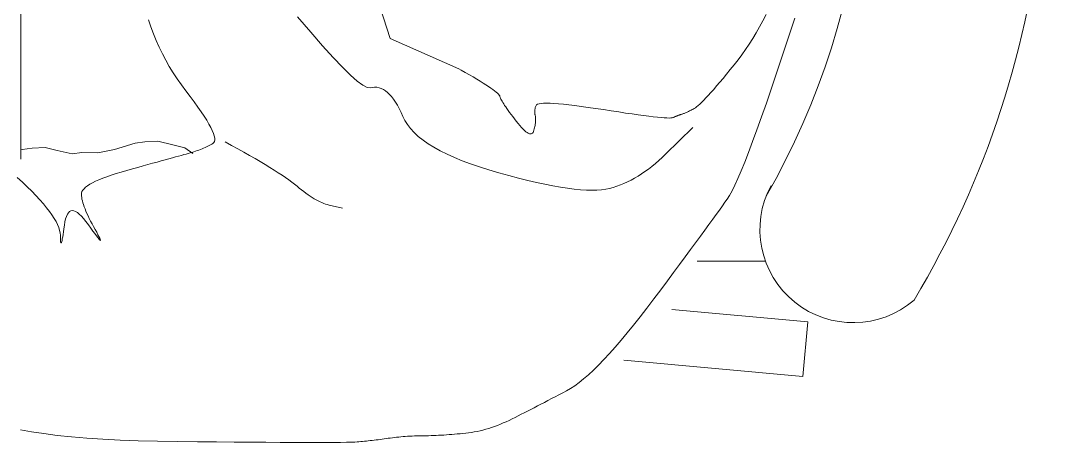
# Model space of a CAD drawing. Header units: millimetres. Extents: x 1393 to 3101, y -2944 to -480.
# Drawn here: x 2374.1 to 2429.6, y -2858.8 to -2835.9 of the extents above; entities that cross this region are included whole.
import ezdxf

# ---------------------------------------------------------------- set-up
doc = ezdxf.new("R2010")
doc.units = ezdxf.units.MM
doc.layers.add('TEFRİŞ_İÇ', color=224, linetype='Continuous', lineweight=13)

# ---------------------------------------------------------------- blocks, each defined once
blk = doc.blocks.new('A$C22EE4B40')
at = {"layer": 'TEFRİŞ_İÇ', "linetype": 'Continuous'}
for p, q in [((0.165124, 0.546721), (0.166252, 0.55284)), ((0.300192, 0.551764), (0.297682, 0.549124)), ((0.302785, 0.554584), (0.300192, 0.551764)), ((0.312642, 0.552652), (1.02007, 0.552652)), ((0.317927, 0.551795), (0.318134, 0.552652)), ((0.318647, 0.546463), (0.317927, 0.551795)), ((0.164102, 0.540072), (0.165124, 0.546721)), ((0.292914, 0.544389), (0.290657, 0.542294)), ((0.295257, 0.546666), (0.292914, 0.544389)), ((0.297682, 0.549124), (0.295257, 0.546666)), ((0.318977, 0.539506), (0.318647, 0.546463)), ((0.16319, 0.532895), (0.164102, 0.540072)), ((0.286393, 0.538647), (0.284386, 0.537095)), ((0.288483, 0.54038), (0.286393, 0.538647)), ((0.290657, 0.542294), (0.288483, 0.54038)), ((0.317411, 0.533006), (0.318977, 0.539506)), ((0.162383, 0.525187), (0.16319, 0.532895)), ((0.277203, 0.5327), (0.275618, 0.532056)), ((0.278874, 0.533528), (0.277203, 0.5327)), ((0.280627, 0.534535), (0.278874, 0.533528)), ((0.282465, 0.535725), (0.280627, 0.534535)), ((0.284386, 0.537095), (0.282465, 0.535725)), ((0.315453, 0.524881), (0.317411, 0.533006)), ((0.267459, 0.530956), (0.26729, 0.530859)), ((0.26729, 0.530859), (0.267328, 0.530746)), ((0.267328, 0.530746), (0.267567, 0.530617)), ((0.26783, 0.531038), (0.267459, 0.530956)), ((0.267567, 0.530617), (0.268014, 0.530473)), ((0.268408, 0.531104), (0.26783, 0.531038)), ((0.268014, 0.530473), (0.268663, 0.530313)), ((0.269188, 0.531154), (0.268408, 0.531104)), ((0.268663, 0.530313), (0.269518, 0.530138)), ((0.270173, 0.531188), (0.269188, 0.531154)), ((0.269518, 0.530138), (0.270576, 0.529946)), ((0.271362, 0.531206), (0.270173, 0.531188)), ((0.270576, 0.529946), (0.271839, 0.529739)), ((0.272697, 0.531308), (0.271362, 0.531206)), ((0.271839, 0.529739), (0.273306, 0.529517)), ((0.274115, 0.531591), (0.272697, 0.531308)), ((0.273306, 0.529517), (0.274979, 0.529278)), ((0.275618, 0.532056), (0.274115, 0.531591)), ((0.274979, 0.529278), (0.276854, 0.529024)), ((0.276854, 0.529024), (0.278712, 0.528728)), ((0.278712, 0.528728), (0.280322, 0.528363)), ((0.280322, 0.528363), (0.28169, 0.527931)), ((0.28169, 0.527931), (0.28281, 0.527428)), ((0.28281, 0.527428), (0.283688, 0.526859)), ((0.161686, 0.51695), (0.162383, 0.525187)), ((0.283806, 0.521993), (0.282967, 0.520942)), ((0.283688, 0.526859), (0.284319, 0.526219)), ((0.284397, 0.522976), (0.283806, 0.521993)), ((0.284319, 0.526219), (0.284707, 0.525511)), ((0.284746, 0.523889), (0.284397, 0.522976)), ((0.284707, 0.525511), (0.284848, 0.524734)), ((0.284848, 0.524734), (0.284746, 0.523889)), ((0.316173, 0.519549), (0.315453, 0.524881)), ((0.161093, 0.508183), (0.161686, 0.51695)), ((0.277167, 0.516052), (0.27534, 0.514764)), ((0.278985, 0.517377), (0.277167, 0.516052)), ((0.280558, 0.518634), (0.278985, 0.517377)), ((0.281886, 0.519822), (0.280558, 0.518634)), ((0.280593, 0.51555), (0.281968, 0.516207)), ((0.282967, 0.520942), (0.281886, 0.519822)), ((0.281968, 0.516207), (0.283288, 0.516809)), ((0.283288, 0.516809), (0.284555, 0.517356)), ((0.284555, 0.517356), (0.285768, 0.517849)), ((0.285768, 0.517849), (0.286929, 0.518289)), ((0.286929, 0.518289), (0.288036, 0.518674)), ((0.288036, 0.518674), (0.28909, 0.519004)), ((0.28909, 0.519004), (0.290089, 0.519279)), ((0.290089, 0.519279), (0.291036, 0.519502)), ((0.291036, 0.519502), (0.291929, 0.519669)), ((0.291929, 0.519669), (0.292769, 0.519783)), ((0.292769, 0.519783), (0.293555, 0.519841)), ((0.293555, 0.519841), (0.294319, 0.519775)), ((0.294319, 0.519775), (0.295089, 0.519513)), ((0.295089, 0.519513), (0.295865, 0.519054)), ((0.295865, 0.519054), (0.296647, 0.518398)), ((0.296647, 0.518398), (0.297437, 0.517547)), ((0.297437, 0.517547), (0.298231, 0.516499)), ((0.298231, 0.516499), (0.299033, 0.515254)), ((0.316111, 0.510967), (0.316173, 0.519549)), ((0.270247, 0.511021), (0.269529, 0.510439)), ((0.271187, 0.511745), (0.270247, 0.511021)), ((0.270722, 0.510316), (0.27178, 0.510863)), ((0.27235, 0.51261), (0.271187, 0.511745)), ((0.27178, 0.510863), (0.273061, 0.511552)), ((0.273733, 0.513616), (0.27235, 0.51261)), ((0.273061, 0.511552), (0.274563, 0.512381)), ((0.27534, 0.514764), (0.273733, 0.513616)), ((0.274563, 0.512381), (0.276152, 0.513256)), ((0.276152, 0.513256), (0.277686, 0.514075)), ((0.277686, 0.514075), (0.279167, 0.51484)), ((0.279167, 0.51484), (0.280593, 0.51555)), ((0.299033, 0.515254), (0.29984, 0.513813)), ((0.29984, 0.513813), (0.300655, 0.512177)), ((0.300655, 0.512177), (0.301476, 0.510343)), ((0.317944, 0.501929), (0.316111, 0.510967)), ((0.16061, 0.498886), (0.161093, 0.508183)), ((0.268759, 0.509696), (0.268708, 0.509538)), ((0.268708, 0.509538), (0.268878, 0.509521)), ((0.269034, 0.509997), (0.268759, 0.509696)), ((0.268878, 0.509521), (0.269271, 0.509645)), ((0.269529, 0.510439), (0.269034, 0.509997)), ((0.269271, 0.509645), (0.269885, 0.509909)), ((0.269885, 0.509909), (0.270722, 0.510316)), ((0.301476, 0.510343), (0.302304, 0.508314)), ((0.302304, 0.508314), (0.303137, 0.506088)), ((0.303137, 0.506088), (0.303978, 0.503667)), ((0.303978, 0.503667), (0.304824, 0.501047)), ((0.304824, 0.501047), (0.305677, 0.498232)), ((0.32128, 0.490808), (0.317944, 0.501929)), ((0.160233, 0.48906), (0.16061, 0.498886)), ((0.305677, 0.498232), (0.306536, 0.49522)), ((0.306536, 0.49522), (0.307381, 0.492177)), ((0.159965, 0.478704), (0.160233, 0.48906)), ((0.307381, 0.492177), (0.30819, 0.489262)), ((0.30819, 0.489262), (0.308963, 0.486477)), ((0.322002, 0.485476), (0.32128, 0.490808)), ((0.308963, 0.486477), (0.309699, 0.48382)), ((0.309699, 0.48382), (0.310401, 0.481294)), ((0.32233, 0.478519), (0.322002, 0.485476)), ((0.384278, 0.482199), (0.388075, 0.48345)), ((0.159802, 0.467818), (0.159965, 0.478704)), ((0.310401, 0.481294), (0.311066, 0.478897)), ((0.311066, 0.478897), (0.311695, 0.47663)), ((0.320372, 0.470394), (0.32233, 0.478519)), ((0.369685, 0.476044), (0.373244, 0.477755)), ((0.373244, 0.477755), (0.376861, 0.479351)), ((0.376861, 0.479351), (0.380541, 0.480834)), ((0.380541, 0.480834), (0.384278, 0.482199)), ((0.311695, 0.47663), (0.312287, 0.474491)), ((0.312287, 0.474491), (0.312845, 0.472484)), ((0.312845, 0.472484), (0.313367, 0.470605)), ((0.359365, 0.470219), (0.362745, 0.472275)), ((0.362745, 0.472275), (0.366186, 0.474218)), ((0.366186, 0.474218), (0.369685, 0.476044)), ((0.159702, 0.456986), (0.159802, 0.467818)), ((0.313367, 0.470605), (0.313852, 0.468856)), ((0.313852, 0.468856), (0.314301, 0.467237)), ((0.314301, 0.467237), (0.314715, 0.465747)), ((0.318806, 0.463894), (0.320372, 0.470394)), ((0.352783, 0.46576), (0.356044, 0.468047)), ((0.356044, 0.468047), (0.359365, 0.470219)), ((0.314715, 0.465747), (0.315092, 0.464387)), ((0.315092, 0.464387), (0.315433, 0.463156)), ((0.315433, 0.463156), (0.315738, 0.462054)), ((0.315737, 0.459476), (0.318806, 0.463894)), ((0.315738, 0.462054), (0.31603, 0.461031)), ((0.31603, 0.461031), (0.316327, 0.460033)), ((0.343586, 0.458824), (0.346497, 0.460994)), ((0.346497, 0.460994), (0.34958, 0.463357)), ((0.34958, 0.463357), (0.352783, 0.46576)), ((0.159612, 0.446789), (0.159702, 0.456986)), ((0.316327, 0.460033), (0.316629, 0.45906)), ((0.316629, 0.45906), (0.316938, 0.458112)), ((0.316938, 0.458112), (0.317254, 0.45719)), ((0.317254, 0.45719), (0.317575, 0.456293)), ((0.317575, 0.456293), (0.317902, 0.455422)), ((0.317902, 0.455422), (0.318235, 0.454575)), ((0.335901, 0.453473), (0.338287, 0.455063)), ((0.338287, 0.455063), (0.340851, 0.456848)), ((0.340851, 0.456848), (0.343586, 0.458824)), ((0.318235, 0.454575), (0.318577, 0.453755)), ((0.318577, 0.453755), (0.318922, 0.452959)), ((0.318922, 0.452959), (0.319273, 0.45219)), ((0.319273, 0.45219), (0.319631, 0.451445)), ((0.319631, 0.451445), (0.319995, 0.450727)), ((0.319995, 0.450727), (0.320364, 0.450033)), ((0.320364, 0.450033), (0.32074, 0.449365)), ((0.328089, 0.449042), (0.32978, 0.449859)), ((0.32978, 0.449859), (0.331647, 0.450871)), ((0.331647, 0.450871), (0.333685, 0.452075)), ((0.333685, 0.452075), (0.335901, 0.453473)), ((0.159535, 0.437227), (0.159612, 0.446789)), ((0.32074, 0.449365), (0.321122, 0.448721)), ((0.321122, 0.448721), (0.321596, 0.448188)), ((0.321596, 0.448188), (0.322243, 0.447847)), ((0.322243, 0.447847), (0.323064, 0.4477)), ((0.323064, 0.4477), (0.324058, 0.447746)), ((0.324058, 0.447746), (0.325229, 0.447985)), ((0.325229, 0.447985), (0.326572, 0.448417)), ((0.326572, 0.448417), (0.328089, 0.449042)), ((0.320079, 0.438603), (0.318217, 0.435209)), ((0.321996, 0.442143), (0.320079, 0.438603)), ((0.159469, 0.4283), (0.159535, 0.437227)), ((0.318217, 0.435209), (0.316411, 0.431964)), ((0.159416, 0.420008), (0.159469, 0.4283)), ((0.314659, 0.428866), (0.312965, 0.425917)), ((0.316411, 0.431964), (0.314659, 0.428866)), ((0.311326, 0.423115), (0.309743, 0.420461)), ((0.312965, 0.425917), (0.311326, 0.423115)), ((0.159374, 0.412351), (0.159416, 0.420008)), ((0.308215, 0.417953), (0.306743, 0.415595)), ((0.309743, 0.420461), (0.308215, 0.417953)), ((0.159346, 0.405329), (0.159374, 0.412351)), ((0.303968, 0.411322), (0.302663, 0.409405)), ((0.305328, 0.413384), (0.303968, 0.411322)), ((0.306743, 0.415595), (0.305328, 0.413384)), ((0.159327, 0.398942), (0.159346, 0.405329)), ((0.300222, 0.406017), (0.299085, 0.404546)), ((0.301415, 0.407638), (0.300222, 0.406017)), ((0.302663, 0.409405), (0.301415, 0.407638)), ((0.295078, 0.399564), (0.294205, 0.398387)), ((0.296001, 0.400762), (0.295078, 0.399564)), ((0.296977, 0.401981), (0.296001, 0.400762)), ((0.298003, 0.403221), (0.296977, 0.401981)), ((0.299085, 0.404546), (0.298003, 0.403221)), ((0.389705, 0.402923), (0.381331, 0.395823)), ((0.159323, 0.393191), (0.159327, 0.398942)), ((0.291905, 0.394983), (0.291241, 0.393889)), ((0.29262, 0.396096), (0.291905, 0.394983)), ((0.293387, 0.397231), (0.29262, 0.396096)), ((0.294205, 0.398387), (0.293387, 0.397231)), ((0.381331, 0.395823), (0.373983, 0.38941)), ((0.159328, 0.388075), (0.159323, 0.393191)), ((0.288709, 0.388741), (0.288358, 0.387774)), ((0.289111, 0.389728), (0.288709, 0.388741)), ((0.289567, 0.390737), (0.289111, 0.389728)), ((0.290073, 0.391766), (0.289567, 0.390737)), ((0.290632, 0.392818), (0.290073, 0.391766)), ((0.291241, 0.393889), (0.290632, 0.392818)), ((0.373983, 0.38941), (0.36766, 0.383684)), ((0.159347, 0.383594), (0.159328, 0.388075)), ((0.159377, 0.379748), (0.159347, 0.383594)), ((0.287812, 0.385903), (0.28605, 0.37859)), ((0.288059, 0.386829), (0.287812, 0.385903)), ((0.288358, 0.387774), (0.288059, 0.386829)), ((0.36766, 0.383684), (0.362362, 0.378644)), ((0.159421, 0.376539), (0.159377, 0.379748)), ((0.362362, 0.378644), (0.358089, 0.374289)), ((0.159474, 0.373963), (0.159421, 0.376539)), ((0.15954, 0.372023), (0.159474, 0.373963)), ((0.159617, 0.370717), (0.15954, 0.372023)), ((0.358089, 0.374289), (0.354842, 0.370623)), ((0.159705, 0.369725), (0.159617, 0.370717)), ((0.159797, 0.368726), (0.159705, 0.369725)), ((0.159894, 0.367719), (0.159797, 0.368726)), ((0.159995, 0.366705), (0.159894, 0.367719)), ((0.160102, 0.365682), (0.159995, 0.366705)), ((0.352619, 0.367643), (0.351421, 0.365349)), ((0.354842, 0.370623), (0.352619, 0.367643)), ((0.160213, 0.364651), (0.160102, 0.365682)), ((0.160329, 0.363612), (0.160213, 0.364651)), ((0.160448, 0.362565), (0.160329, 0.363612)), ((0.160575, 0.361511), (0.160448, 0.362565)), ((0.160704, 0.360449), (0.160575, 0.361511)), ((0.351421, 0.365349), (0.351248, 0.36374)), ((0.351248, 0.36374), (0.351507, 0.362487)), ((0.351507, 0.362487), (0.351603, 0.361251)), ((0.351603, 0.361251), (0.351535, 0.360035)), ((0.377923, 0.352826), (0.417382, 0.365563)), ((0.160839, 0.359379), (0.160704, 0.360449)), ((0.160979, 0.3583), (0.160839, 0.359379)), ((0.161124, 0.357215), (0.160979, 0.3583)), ((0.161273, 0.356121), (0.161124, 0.357215)), ((0.161427, 0.355019), (0.161273, 0.356121)), ((0.34963, 0.355364), (0.348744, 0.354243)), ((0.35035, 0.356502), (0.34963, 0.355364)), ((0.350909, 0.357662), (0.35035, 0.356502)), ((0.351303, 0.358838), (0.350909, 0.357662)), ((0.351535, 0.360035), (0.351303, 0.358838)), ((0.161586, 0.353909), (0.161427, 0.355019)), ((0.161743, 0.352791), (0.161586, 0.353909)), ((0.16189, 0.35166), (0.161743, 0.352791)), ((0.162029, 0.350519), (0.16189, 0.35166)), ((0.162157, 0.349366), (0.162029, 0.350519)), ((0.343574, 0.349955), (0.341874, 0.34893)), ((0.345112, 0.350998), (0.343574, 0.349955)), ((0.346486, 0.35206), (0.345112, 0.350998)), ((0.347697, 0.353142), (0.346486, 0.35206)), ((0.348744, 0.354243), (0.347697, 0.353142)), ((0.361613, 0.31575), (0.377923, 0.352826)), ((0.162277, 0.348202), (0.162157, 0.349366)), ((0.162387, 0.347027), (0.162277, 0.348202)), ((0.162488, 0.345841), (0.162387, 0.347027)), ((0.162578, 0.344644), (0.162488, 0.345841)), ((0.16266, 0.343436), (0.162578, 0.344644)), ((0.333541, 0.344872), (0.331337, 0.343486)), ((0.335791, 0.345972), (0.333541, 0.344872)), ((0.337982, 0.346939), (0.335791, 0.345972)), ((0.340009, 0.347925), (0.337982, 0.346939)), ((0.341874, 0.34893), (0.340009, 0.347925)), ((0.162733, 0.342216), (0.16266, 0.343436)), ((0.162795, 0.340986), (0.162733, 0.342216)), ((0.162848, 0.339743), (0.162795, 0.340986)), ((0.162893, 0.338491), (0.162848, 0.339743)), ((0.162926, 0.337226), (0.162893, 0.338491)), ((0.327064, 0.339855), (0.324996, 0.337611)), ((0.329179, 0.341814), (0.327064, 0.339855)), ((0.331337, 0.343486), (0.329179, 0.341814)), ((0.162951, 0.33595), (0.162926, 0.337226)), ((0.162966, 0.334663), (0.162951, 0.33595)), ((0.162983, 0.333364), (0.162966, 0.334663)), ((0.163008, 0.332047), (0.162983, 0.333364)), ((0.322971, 0.335079), (0.320993, 0.332262)), ((0.324996, 0.337611), (0.322971, 0.335079)), ((0.163044, 0.330716), (0.163008, 0.332047)), ((0.163088, 0.329368), (0.163044, 0.330716)), ((0.163143, 0.328005), (0.163088, 0.329368)), ((0.163207, 0.326626), (0.163143, 0.328005)), ((0.319059, 0.329156), (0.317172, 0.325767)), ((0.320993, 0.332262), (0.319059, 0.329156)), ((0.16328, 0.325232), (0.163207, 0.326626)), ((0.163363, 0.323821), (0.16328, 0.325232)), ((0.163457, 0.322396), (0.163363, 0.323821)), ((0.163559, 0.320954), (0.163457, 0.322396)), ((0.315328, 0.322091), (0.313531, 0.318129)), ((0.317172, 0.325767), (0.315328, 0.322091)), ((0.163672, 0.319497), (0.163559, 0.320954)), ((0.163793, 0.318022), (0.163672, 0.319497)), ((0.163925, 0.316534), (0.163793, 0.318022)), ((0.164065, 0.315029), (0.163925, 0.316534)), ((0.313531, 0.318129), (0.311778, 0.313879)), ((0.164216, 0.313509), (0.164065, 0.315029)), ((0.164376, 0.311972), (0.164216, 0.313509)), ((0.164562, 0.310427), (0.164376, 0.311972)), ((0.311778, 0.313879), (0.310071, 0.309345)), ((0.359587, 0.312219), (0.35832, 0.310021)), ((0.360862, 0.314443), (0.359587, 0.312219)), ((0.361613, 0.31575), (0.360862, 0.314443)), ((0.164787, 0.308878), (0.164562, 0.310427)), ((0.165052, 0.307327), (0.164787, 0.308878)), ((0.165355, 0.305773), (0.165052, 0.307327)), ((0.165699, 0.304217), (0.165355, 0.305773)), ((0.310071, 0.309345), (0.308408, 0.304522)), ((0.355964, 0.306036), (0.354874, 0.304248)), ((0.357111, 0.30796), (0.355964, 0.306036)), ((0.35832, 0.310021), (0.357111, 0.30796)), ((0.166082, 0.302657), (0.165699, 0.304217)), ((0.166505, 0.301094), (0.166082, 0.302657)), ((0.166966, 0.299528), (0.166505, 0.301094)), ((0.308408, 0.304522), (0.306792, 0.299415)), ((0.351967, 0.299704), (0.351115, 0.298463)), ((0.352875, 0.301082), (0.351967, 0.299704)), ((0.353845, 0.302597), (0.352875, 0.301082)), ((0.354874, 0.304248), (0.353845, 0.302597)), ((0.167469, 0.29796), (0.166966, 0.299528)), ((0.168011, 0.296389), (0.167469, 0.29796)), ((0.168592, 0.294815), (0.168011, 0.296389)), ((0.169212, 0.293237), (0.168592, 0.294815)), ((0.306792, 0.299415), (0.305219, 0.29402)), ((0.347764, 0.29431), (0.347272, 0.293888)), ((0.348314, 0.294867), (0.347764, 0.29431)), ((0.348925, 0.295562), (0.348314, 0.294867)), ((0.349596, 0.296392), (0.348925, 0.295562)), ((0.350326, 0.29736), (0.349596, 0.296392)), ((0.351115, 0.298463), (0.350326, 0.29736)), ((0.169873, 0.291659), (0.169212, 0.293237)), ((0.170573, 0.290076), (0.169873, 0.291659)), ((0.171312, 0.28849), (0.170573, 0.290076)), ((0.303735, 0.288595), (0.302377, 0.283395)), ((0.305219, 0.29402), (0.303735, 0.288595)), ((0.339009, 0.289013), (0.337962, 0.288253)), ((0.339993, 0.289712), (0.339009, 0.289013)), ((0.340916, 0.290353), (0.339993, 0.289712)), ((0.341777, 0.290933), (0.340916, 0.290353)), ((0.342579, 0.291456), (0.341777, 0.290933)), ((0.343318, 0.29192), (0.342579, 0.291456)), ((0.343997, 0.292324), (0.343318, 0.29192)), ((0.344614, 0.292668), (0.343997, 0.292324)), ((0.34517, 0.292955), (0.344614, 0.292668)), ((0.345664, 0.293181), (0.34517, 0.292955)), ((0.346098, 0.293348), (0.345664, 0.293181)), ((0.346469, 0.293456), (0.346098, 0.293348)), ((0.346841, 0.293604), (0.346469, 0.293456)), ((0.347272, 0.293888), (0.346841, 0.293604)), ((0.172091, 0.286901), (0.171312, 0.28849)), ((0.1729, 0.285296), (0.172091, 0.286901)), ((0.173729, 0.283659), (0.1729, 0.285296)), ((0.174577, 0.281991), (0.173729, 0.283659)), ((0.302377, 0.283395), (0.301148, 0.278418)), ((0.331909, 0.283629), (0.330778, 0.282684)), ((0.333165, 0.284626), (0.331909, 0.283629)), ((0.334458, 0.285622), (0.333165, 0.284626)), ((0.335687, 0.286558), (0.334458, 0.285622)), ((0.336856, 0.287436), (0.335687, 0.286558)), ((0.337962, 0.288253), (0.336856, 0.287436)), ((0.175442, 0.280291), (0.174577, 0.281991)), ((0.176329, 0.27856), (0.175442, 0.280291)), ((0.177234, 0.276796), (0.176329, 0.27856)), ((0.301148, 0.278418), (0.300047, 0.273666)), ((0.326418, 0.277564), (0.326304, 0.277045)), ((0.326659, 0.278135), (0.326418, 0.277564)), ((0.327029, 0.27876), (0.326659, 0.278135)), ((0.327524, 0.279438), (0.327029, 0.27876)), ((0.328147, 0.28017), (0.327524, 0.279438)), ((0.328896, 0.280954), (0.328147, 0.28017)), ((0.329774, 0.281793), (0.328896, 0.280954)), ((0.330778, 0.282684), (0.329774, 0.281793)), ((0.178158, 0.275002), (0.177234, 0.276796)), ((0.179101, 0.273176), (0.178158, 0.275002)), ((0.180065, 0.271319), (0.179101, 0.273176)), ((0.300047, 0.273666), (0.299074, 0.26914)), ((0.326304, 0.277045), (0.326316, 0.276581)), ((0.326316, 0.276581), (0.326454, 0.276169)), ((0.326454, 0.276169), (0.326721, 0.275811)), ((0.326721, 0.275811), (0.327114, 0.275507)), ((0.327114, 0.275507), (0.327634, 0.275255)), ((0.327634, 0.275255), (0.328281, 0.275057)), ((0.328281, 0.275057), (0.32898, 0.274894)), ((0.32898, 0.274894), (0.329651, 0.274747)), ((0.329651, 0.274747), (0.330297, 0.274617)), ((0.330297, 0.274617), (0.330916, 0.274503)), ((0.330916, 0.274503), (0.331509, 0.274407)), ((0.331509, 0.274407), (0.332075, 0.274325)), ((0.332075, 0.274325), (0.332615, 0.274261)), ((0.332615, 0.274261), (0.333128, 0.274212)), ((0.333128, 0.274212), (0.333617, 0.274181)), ((0.333617, 0.274181), (0.334078, 0.274165)), ((0.334078, 0.274165), (0.334514, 0.274166)), ((0.334514, 0.274166), (0.334922, 0.274183)), ((0.334922, 0.274183), (0.335306, 0.274217)), ((0.335306, 0.274217), (0.335661, 0.274267)), ((0.335661, 0.274267), (0.335991, 0.274334)), ((0.335991, 0.274334), (0.336294, 0.274416)), ((0.336294, 0.274416), (0.336589, 0.2745)), ((0.336589, 0.2745), (0.336889, 0.274569)), ((0.336889, 0.274569), (0.337196, 0.274624)), ((0.337196, 0.274624), (0.337509, 0.274661)), ((0.337509, 0.274661), (0.337829, 0.274686)), ((0.337829, 0.274686), (0.338155, 0.274694)), ((0.338155, 0.274694), (0.338487, 0.274688)), ((0.338487, 0.274688), (0.338826, 0.274666)), ((0.338826, 0.274666), (0.339172, 0.27463)), ((0.339172, 0.27463), (0.339524, 0.274578)), ((0.339524, 0.274578), (0.339883, 0.274512)), ((0.339883, 0.274512), (0.340247, 0.274431)), ((0.340247, 0.274431), (0.340619, 0.274335)), ((0.340619, 0.274335), (0.340996, 0.274223)), ((0.340996, 0.274223), (0.341381, 0.274098)), ((0.341381, 0.274098), (0.34177, 0.273956)), ((0.34177, 0.273956), (0.342131, 0.273674)), ((0.342131, 0.273674), (0.342424, 0.273127)), ((0.342424, 0.273127), (0.34265, 0.272315)), ((0.34265, 0.272315), (0.342808, 0.271235)), ((0.181046, 0.26943), (0.180065, 0.271319)), ((0.182047, 0.26751), (0.181046, 0.26943)), ((0.183067, 0.265558), (0.182047, 0.26751)), ((0.299074, 0.26914), (0.298229, 0.264836)), ((0.342879, 0.266402), (0.342766, 0.26426)), ((0.342808, 0.271235), (0.342899, 0.26989)), ((0.342922, 0.268279), (0.342879, 0.266402)), ((0.342899, 0.26989), (0.342922, 0.268279)), ((0.184109, 0.263574), (0.183067, 0.265558)), ((0.185167, 0.261559), (0.184109, 0.263574)), ((0.186246, 0.259512), (0.185167, 0.261559)), ((0.298229, 0.264836), (0.297511, 0.260758)), ((0.342588, 0.261851), (0.342341, 0.259178)), ((0.342766, 0.26426), (0.342588, 0.261851)), ((0.187342, 0.257434), (0.186246, 0.259512)), ((0.188576, 0.255288), (0.187342, 0.257434)), ((0.190057, 0.253033), (0.188576, 0.255288)), ((0.296921, 0.256903), (0.29646, 0.253274)), ((0.297511, 0.260758), (0.296921, 0.256903)), ((0.342028, 0.256238), (0.341645, 0.253032)), ((0.342341, 0.259178), (0.342028, 0.256238)), ((0.191788, 0.250673), (0.190057, 0.253033)), ((0.193769, 0.248203), (0.191788, 0.250673)), ((0.296126, 0.249868), (0.295921, 0.246688)), ((0.29646, 0.253274), (0.296126, 0.249868)), ((0.341645, 0.253032), (0.341198, 0.24956)), ((0.196, 0.245628), (0.193769, 0.248203)), ((0.19848, 0.242944), (0.196, 0.245628)), ((0.295921, 0.246688), (0.295842, 0.24373)), ((0.340681, 0.245822), (0.340098, 0.241818)), ((0.341198, 0.24956), (0.340681, 0.245822)), ((0.201209, 0.240154), (0.19848, 0.242944)), ((0.204188, 0.237257), (0.201209, 0.240154)), ((0.295842, 0.24373), (0.295894, 0.240998)), ((0.295894, 0.240998), (0.296071, 0.238491)), ((0.340098, 0.241818), (0.339445, 0.237549)), ((0.207418, 0.234254), (0.204188, 0.237257)), ((0.210896, 0.231141), (0.207418, 0.234254)), ((0.296071, 0.238491), (0.296377, 0.236208)), ((0.296377, 0.236208), (0.29681, 0.234148)), ((0.29681, 0.234148), (0.297351, 0.232205)), ((0.338788, 0.233275), (0.338181, 0.229258)), ((0.339445, 0.237549), (0.338788, 0.233275)), ((0.214624, 0.227924), (0.210896, 0.231141)), ((0.2186, 0.224597), (0.214624, 0.227924)), ((0.297351, 0.232205), (0.297972, 0.230269)), ((0.297972, 0.230269), (0.298677, 0.228339)), ((0.298677, 0.228339), (0.299462, 0.226416)), ((0.338181, 0.229258), (0.337625, 0.225496)), ((0.194953, 0.129698), (0.203823, 0.22652)), ((0.222827, 0.221164), (0.2186, 0.224597)), ((0.299462, 0.226416), (0.300331, 0.224503)), ((0.300331, 0.224503), (0.301281, 0.222594)), ((0.301281, 0.222594), (0.302315, 0.220693)), ((0.337121, 0.221991), (0.336671, 0.218742)), ((0.337625, 0.225496), (0.337121, 0.221991)), ((0.227304, 0.217624), (0.222827, 0.221164)), ((0.23203, 0.213976), (0.227304, 0.217624)), ((0.302315, 0.220693), (0.303429, 0.218798)), ((0.303429, 0.218798), (0.304627, 0.216912)), ((0.304627, 0.216912), (0.305907, 0.215032)), ((0.336671, 0.218742), (0.336269, 0.215749)), ((0.237005, 0.210221), (0.23203, 0.213976)), ((0.305907, 0.215032), (0.307269, 0.21316)), ((0.307269, 0.21316), (0.308713, 0.211293)), ((0.308713, 0.211293), (0.310241, 0.209434)), ((0.335921, 0.213012), (0.335622, 0.210531)), ((0.336269, 0.215749), (0.335921, 0.213012)), ((0.241998, 0.206497), (0.237005, 0.210221)), ((0.246775, 0.202938), (0.241998, 0.206497)), ((0.310241, 0.209434), (0.311849, 0.207582)), ((0.311849, 0.207582), (0.313541, 0.205737)), ((0.313541, 0.205737), (0.315312, 0.203898)), ((0.335184, 0.206339), (0.335042, 0.204627)), ((0.335377, 0.208307), (0.335184, 0.206339)), ((0.335622, 0.210531), (0.335377, 0.208307)), ((0.231355, 0.20056), (0.224615, 0.126981)), ((0.251338, 0.199546), (0.246775, 0.202938)), ((0.315312, 0.203898), (0.32983, 0.189224)), ((0.33495, 0.203171), (0.334912, 0.201971)), ((0.334912, 0.201971), (0.334925, 0.201028)), ((0.334925, 0.201028), (0.334989, 0.200341)), ((0.335042, 0.204627), (0.33495, 0.203171)), ((0.334989, 0.200341), (0.335104, 0.199909)), ((0.335104, 0.199909), (0.335246, 0.199607)), ((0.255685, 0.196319), (0.251338, 0.199546)), ((0.259817, 0.193259), (0.255685, 0.196319)), ((0.335246, 0.199607), (0.335383, 0.199305)), ((0.335383, 0.199305), (0.335517, 0.199005)), ((0.335517, 0.199005), (0.335647, 0.198704)), ((0.335647, 0.198704), (0.335776, 0.198406)), ((0.335776, 0.198406), (0.3359, 0.198106)), ((0.3359, 0.198106), (0.336022, 0.197808)), ((0.336022, 0.197808), (0.336138, 0.197511)), ((0.336138, 0.197511), (0.336254, 0.197215)), ((0.336254, 0.197215), (0.336366, 0.196919)), ((0.336366, 0.196919), (0.336475, 0.196625)), ((0.336475, 0.196625), (0.33658, 0.19633)), ((0.33658, 0.19633), (0.336684, 0.196038)), ((0.336684, 0.196038), (0.336782, 0.195745)), ((0.336782, 0.195745), (0.336878, 0.195452)), ((0.336878, 0.195452), (0.336969, 0.195161)), ((0.336969, 0.195161), (0.337068, 0.194862)), ((0.337068, 0.194862), (0.337178, 0.194547)), ((0.337178, 0.194547), (0.337302, 0.194216)), ((0.337302, 0.194216), (0.337437, 0.193867)), ((0.263734, 0.190364), (0.259817, 0.193259)), ((0.267435, 0.187635), (0.263734, 0.190364)), ((0.337437, 0.193867), (0.337587, 0.193503)), ((0.337587, 0.193503), (0.337748, 0.193122)), ((0.337748, 0.193122), (0.337924, 0.192723)), ((0.337924, 0.192723), (0.33811, 0.192308)), ((0.33811, 0.192308), (0.33831, 0.191878)), ((0.33831, 0.191878), (0.338523, 0.19143)), ((0.338523, 0.19143), (0.338749, 0.190966)), ((0.338749, 0.190966), (0.338987, 0.190485)), ((0.338987, 0.190485), (0.33924, 0.189988)), ((0.33924, 0.189988), (0.339503, 0.189474)), ((0.339503, 0.189474), (0.33978, 0.188944)), ((0.33978, 0.188944), (0.340068, 0.188397)), ((0.257372, 0.186831), (0.257531, 0.149899)), ((0.270921, 0.185071), (0.267435, 0.187635)), ((0.274193, 0.182675), (0.270921, 0.185071)), ((0.340068, 0.188397), (0.340439, 0.187792)), ((0.340439, 0.187792), (0.340955, 0.187089)), ((0.340955, 0.187089), (0.34162, 0.186285)), ((0.34162, 0.186285), (0.342432, 0.185383)), ((0.342432, 0.185383), (0.343392, 0.184381)), ((0.343392, 0.184381), (0.344498, 0.183281)), ((0.344498, 0.183281), (0.345752, 0.18208)), ((0.277248, 0.180444), (0.274193, 0.182675)), ((0.280089, 0.178379), (0.277248, 0.180444)), ((0.282714, 0.17648), (0.280089, 0.178379)), ((0.345752, 0.18208), (0.347153, 0.18078)), ((0.347153, 0.18078), (0.348702, 0.179381)), ((0.348702, 0.179381), (0.350398, 0.177884)), ((0.350398, 0.177884), (0.352242, 0.176286)), ((0.285125, 0.174748), (0.282714, 0.17648)), ((0.287319, 0.173182), (0.285125, 0.174748)), ((0.289298, 0.171781), (0.287319, 0.173182)), ((0.352242, 0.176286), (0.354231, 0.174588)), ((0.354231, 0.174588), (0.35637, 0.172792)), ((0.35637, 0.172792), (0.358654, 0.170896)), ((0.291062, 0.170546), (0.289298, 0.171781)), ((0.292998, 0.169324), (0.291062, 0.170546)), ((0.295491, 0.167961), (0.292998, 0.169324)), ((0.29854, 0.166458), (0.295491, 0.167961)), ((0.302146, 0.164813), (0.29854, 0.166458)), ((0.358654, 0.170896), (0.361087, 0.168902)), ((0.361087, 0.168902), (0.363666, 0.166806)), ((0.363666, 0.166806), (0.366362, 0.164689)), ((0.306311, 0.163027), (0.302146, 0.164813)), ((0.311032, 0.161101), (0.306311, 0.163027)), ((0.31631, 0.159033), (0.311032, 0.161101)), ((0.366362, 0.164689), (0.36914, 0.162621)), ((0.36914, 0.162621), (0.372001, 0.160603)), ((0.322144, 0.156824), (0.31631, 0.159033)), ((0.328538, 0.154475), (0.322144, 0.156824)), ((0.372001, 0.160603), (0.374943, 0.158636)), ((0.374943, 0.158636), (0.377969, 0.156721)), ((0.377969, 0.156721), (0.381078, 0.154855)), ((0.335487, 0.151985), (0.328538, 0.154475)), ((0.342993, 0.149353), (0.335487, 0.151985)), ((0.381078, 0.154855), (0.384269, 0.15304)), ((0.384269, 0.15304), (0.387542, 0.151275)), ((0.387542, 0.151275), (0.3909, 0.149562)), ((0.351055, 0.146581), (0.342993, 0.149353)), ((0.359677, 0.143667), (0.351055, 0.146581)), ((0.368853, 0.140612), (0.359677, 0.143667)), ((0.378588, 0.137417), (0.368853, 0.140612)), ((0.388878, 0.134081), (0.378588, 0.137417)), ((0.224615, 0.126981), (0.194953, 0.129698))]:
    blk.add_line(p, q, dxfattribs=at)
for centre, radius, start, end in [((0.274599, 0.102443), 0.0504322497957931, 61.737903, 220.791356), ((0.494926, 0.500432), 0.4050355442202765, 240.028624, 289.503301), ((0.494926, 0.500432), 0.5025267232003887, 239.041421, 290.490508)]:
    blk.add_arc(centre, radius, start, end, dxfattribs=at)

msp = doc.modelspace()

# ---------------------------------------------------------------- block references
at = {"layer": 'TEFRİŞ_İÇ', "linetype": 'Continuous', "lineweight": 15, "xscale": 100, "yscale": 100, "zscale": 100, "rotation": 90}
msp.add_blockref('A$C22EE4B40', (2429.366364, -2874.69469), dxfattribs=at)

doc.saveas('drawing.dxf')
